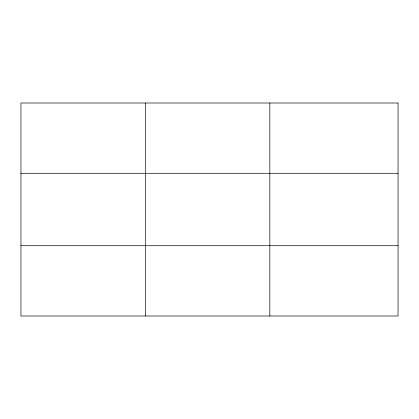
<?xml version="1.0" encoding="UTF-8"?>
<svg xmlns="http://www.w3.org/2000/svg" width="419" height="419" viewBox="0 0 419 419"><rect width="100%" height="100%" fill="white"/><g stroke="black" fill="none" stroke-linecap="round" stroke-linejoin="round"><path stroke-width="0.63" d="M145.393 315.999L145.393 103.001M269.836 315.999L269.836 103.001M20.95 173.293L398.05 173.293M20.95 245.707L398.05 245.707M398.05 103.001L398.05 315.999L20.95 315.999L20.95 103.001L398.05 103.001"/></g></svg>
